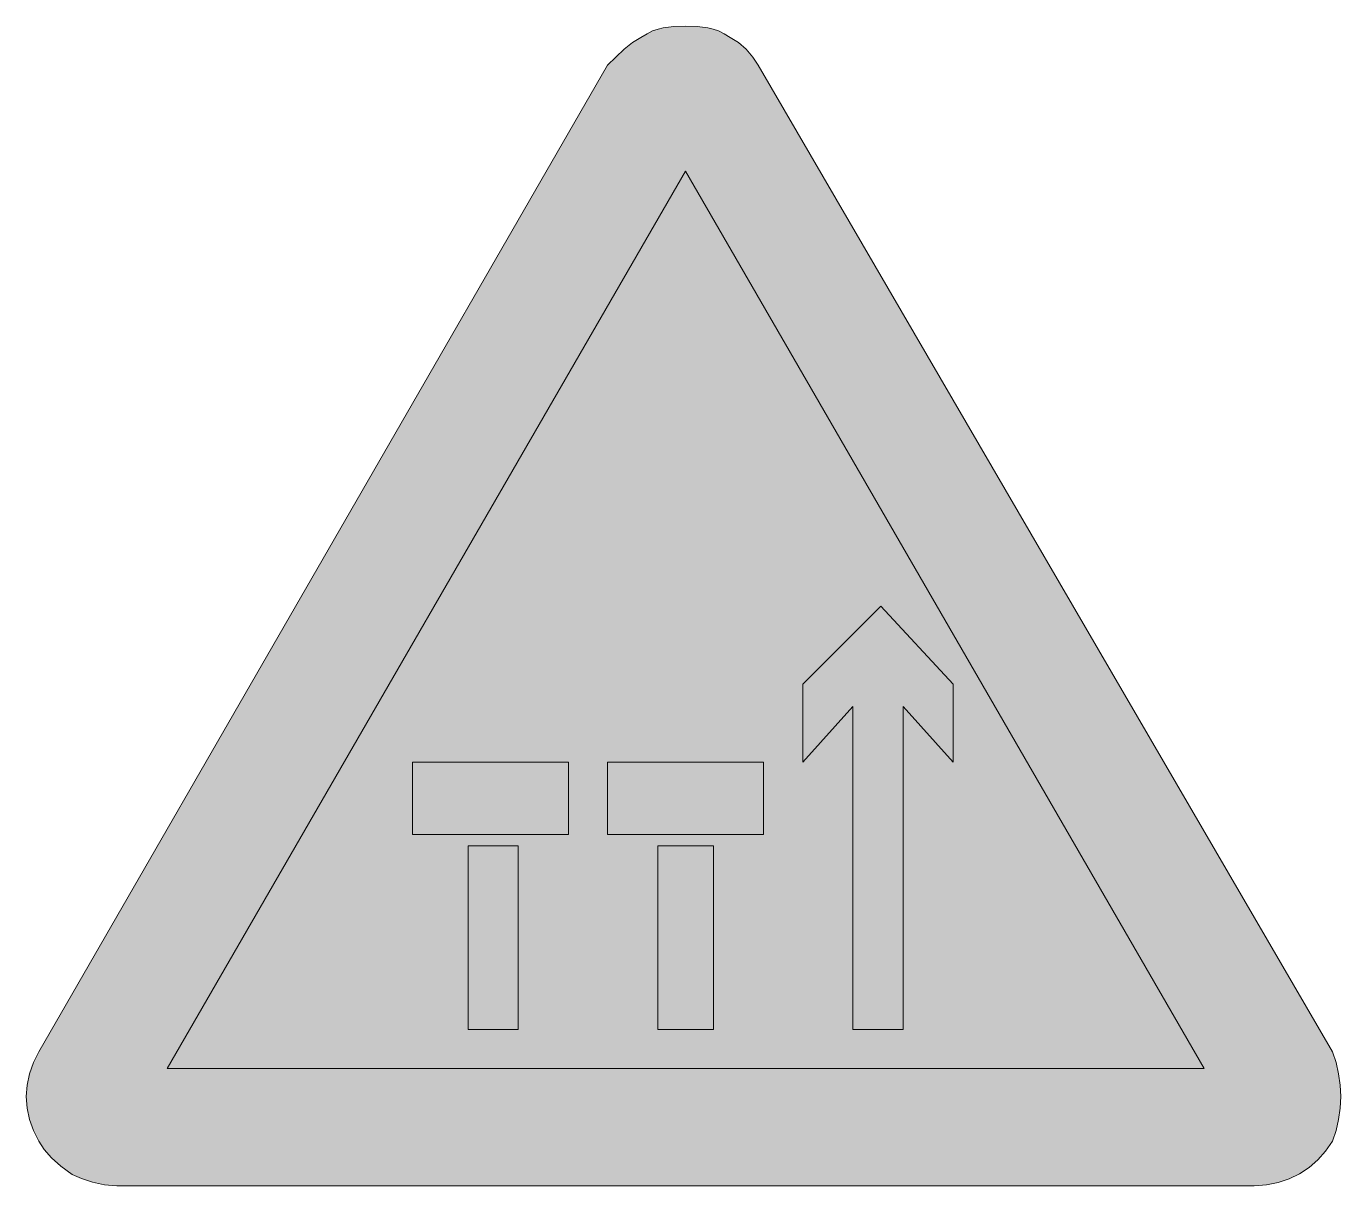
# Model space of a CAD drawing. Header units: metres. Extents: x 141 to 424, y 11 to 260.
import ezdxf

# ---------------------------------------------------------------- set-up
doc = ezdxf.new("R2010")
doc.units = ezdxf.units.M
for name, color, linetype, true_color in [('FILL_BLACK_000000', 7, 'Continuous', 0x000000), ('FILL_RED_FF0000', 7, 'Continuous', 0xff0000), ('FILL_WHITE_FFFFFF', 7, 'Continuous', 0xffffff)]:
    doc.layers.add(name, color=color, linetype=linetype, true_color=true_color)

msp = doc.modelspace()

# ---------------------------------------------------------------- hatches: boundary and pattern name
at = {"layer": 'FILL_BLACK_000000', "true_color": 0x000000}
h = msp.add_hatch(color=7, dxfattribs=at)
h.dxf.hatch_style = 1
h.paths.add_polyline_path([(340.53, 118.8), (340.53, 102), (329.73, 114), (329.73, 44.4), (318.93, 44.4), (318.93, 114), (308.13, 102), (308.13, 118.8), (324.93, 135.6), (340.53, 118.8)])
h = msp.add_hatch(color=7, dxfattribs=at)
h.dxf.hatch_style = 1
h.paths.add_polyline_path([(246.93, 84), (246.93, 44.4), (236.13, 44.4), (236.13, 84), (246.93, 84)])
h = msp.add_hatch(color=7, dxfattribs=at)
h.dxf.hatch_style = 1
h.paths.add_polyline_path([(288.93, 84), (288.93, 44.4), (276.93, 44.4), (276.93, 84), (288.93, 84)])
at = {"layer": 'FILL_RED_FF0000', "true_color": 0xff0000}
h = msp.add_hatch(color=7, dxfattribs=at)
h.dxf.hatch_style = 1
h.paths.add_polyline_path([(422.92, 37.3), (423.48, 34.91), (423.82, 32.47), (423.93, 30), (423.82, 27.53), (423.48, 25.09), (422.92, 22.7), (422.13, 20.4), (420.67, 18.26), (419, 16.37), (417.13, 14.73), (415.08, 13.35), (412.86, 12.26), (410.49, 11.46), (407.97, 10.97), (405.33, 10.8), (160.53, 10.8), (157.85, 11.01), (155.28, 11.55), (152.94, 12.32), (150.93, 13.2), (148.46, 15), (146.43, 16.8), (144.86, 18.6), (143.73, 20.4), (142.55, 22.7), (141.71, 25.09), (141.2, 27.53), (141.03, 30), (141.2, 32.47), (141.71, 34.91), (142.55, 37.3), (143.73, 39.6), (266.13, 252), (269.73, 255.45), (271.53, 256.89), (273.33, 258), (274.63, 258.79), (275.84, 259.39), (277, 259.81), (278.13, 260.1), (280.42, 260.36), (282.93, 260.4), (285.44, 260.36), (287.73, 260.1), (288.86, 259.81), (290.02, 259.39), (291.23, 258.79), (292.53, 258), (294.31, 256.89), (295.98, 255.45), (297.42, 253.78), (298.53, 252), (422.13, 39.6), (422.92, 37.3)])
h = msp.add_hatch(color=7, dxfattribs=at)
h.dxf.hatch_style = 1
h.paths.add_polyline_path([(257.73, 102), (257.73, 86.4), (224.13, 86.4), (224.13, 102), (257.73, 102)])
h = msp.add_hatch(color=7, dxfattribs=at)
h.dxf.hatch_style = 1
h.paths.add_polyline_path([(299.73, 102), (299.73, 86.4), (266.13, 86.4), (266.13, 102), (299.73, 102)])
at = {"layer": 'FILL_WHITE_FFFFFF', "true_color": 0xffffff}
h = msp.add_hatch(color=7, dxfattribs=at)
h.dxf.hatch_style = 1
h.paths.add_polyline_path([(282.93, 229.2), (394.53, 36), (171.33, 36), (282.93, 229.2)])

# ---------------------------------------------------------------- linework, layer by layer
at = {"layer": 'FILL_BLACK_000000', "lineweight": 0, "true_color": 0x000000}
for points in [[(340.53, 118.8), (340.53, 102), (329.73, 114), (329.73, 44.4), (318.93, 44.4), (318.93, 114), (308.13, 102), (308.13, 118.8), (324.93, 135.6)], [(246.93, 84), (246.93, 44.4), (236.13, 44.4), (236.13, 84)], [(288.93, 84), (288.93, 44.4), (276.93, 44.4), (276.93, 84)]]:
    msp.add_lwpolyline(points, close=True, dxfattribs=at)
at = {"layer": 'FILL_RED_FF0000', "lineweight": 0, "true_color": 0xff0000}
for points in [[(422.92, 37.3), (423.48, 34.91), (423.82, 32.47), (423.93, 30), (423.82, 27.53), (423.48, 25.09), (422.92, 22.7), (422.13, 20.4), (420.67, 18.26), (419, 16.37), (417.13, 14.73), (415.08, 13.35), (412.86, 12.26), (410.49, 11.46), (407.97, 10.97), (405.33, 10.8), (160.53, 10.8), (157.85, 11.01), (155.28, 11.55), (152.94, 12.32), (150.93, 13.2), (148.46, 15), (146.43, 16.8), (144.86, 18.6), (143.73, 20.4), (142.55, 22.7), (141.71, 25.09), (141.2, 27.53), (141.03, 30), (141.2, 32.47), (141.71, 34.91), (142.55, 37.3), (143.73, 39.6), (266.13, 252), (269.73, 255.45), (271.53, 256.89), (273.33, 258), (274.63, 258.79), (275.84, 259.39), (277, 259.81), (278.13, 260.1), (280.42, 260.36), (282.93, 260.4), (285.44, 260.36), (287.73, 260.1), (288.86, 259.81), (290.02, 259.39), (291.23, 258.79), (292.53, 258), (294.31, 256.89), (295.98, 255.45), (297.42, 253.78), (298.53, 252), (422.13, 39.6)], [(257.73, 102), (257.73, 86.4), (224.13, 86.4), (224.13, 102)], [(299.73, 102), (299.73, 86.4), (266.13, 86.4), (266.13, 102)]]:
    msp.add_lwpolyline(points, close=True, dxfattribs=at)
at = {"layer": 'FILL_WHITE_FFFFFF', "lineweight": 0, "true_color": 0xff0000}
msp.add_lwpolyline([(282.93, 229.2), (394.53, 36), (171.33, 36)], close=True, dxfattribs=at)

doc.saveas('drawing.dxf')
